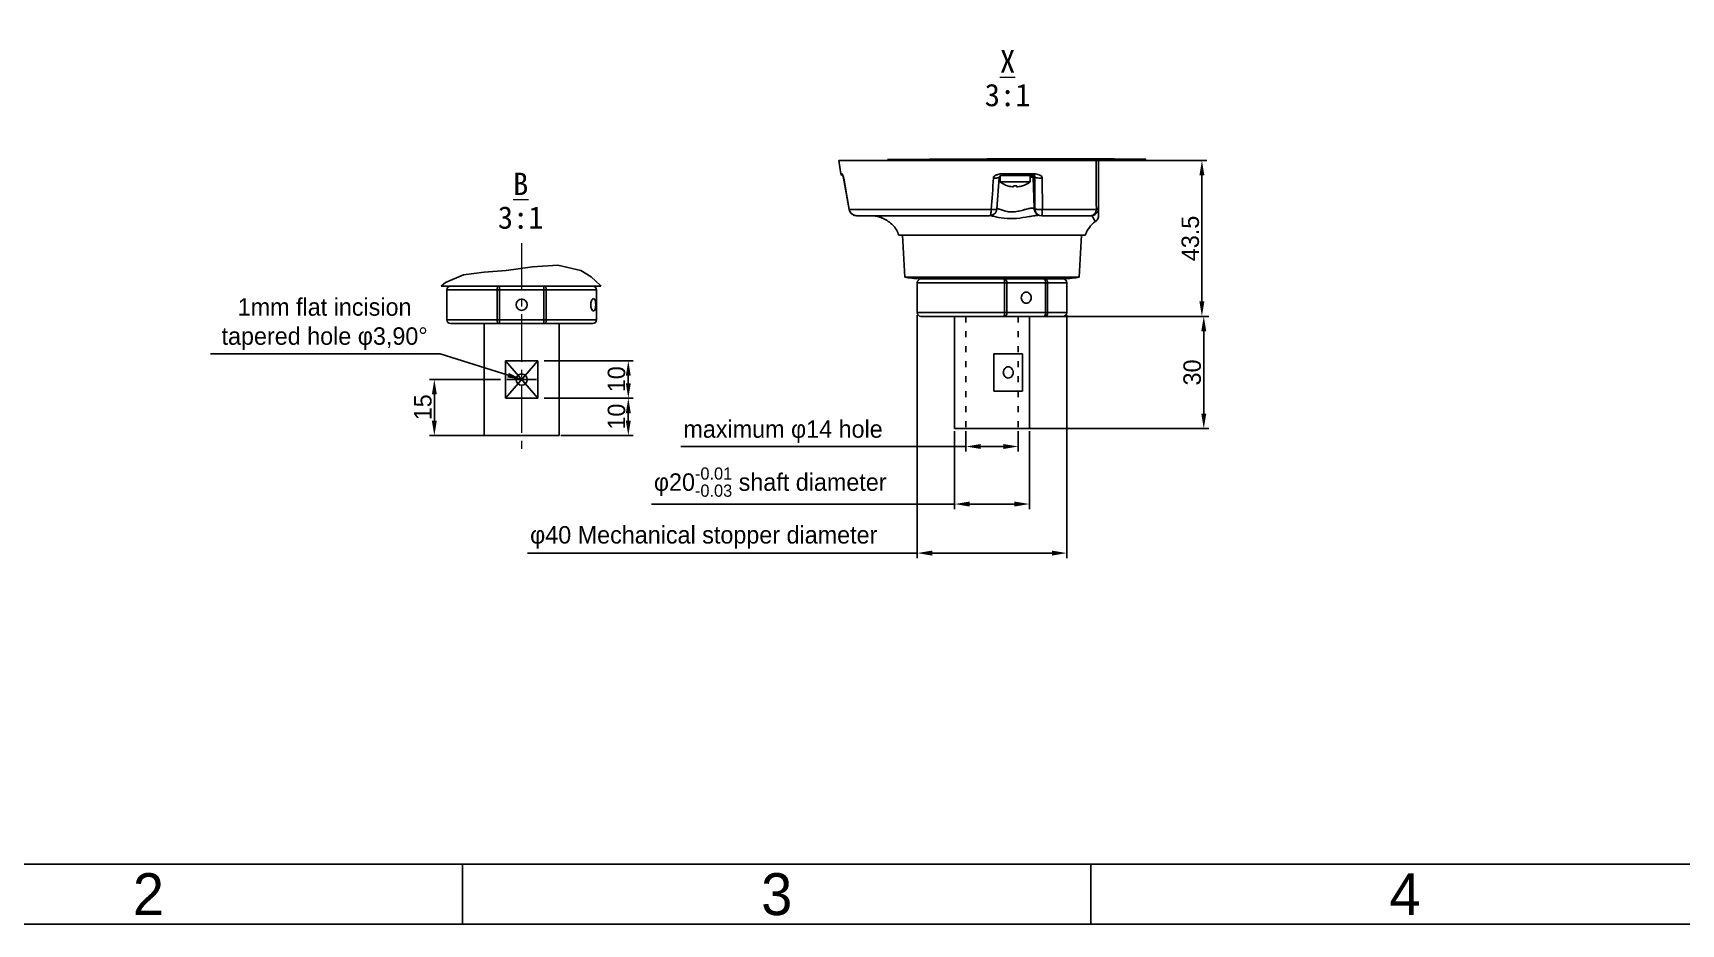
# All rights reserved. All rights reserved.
# Model space of a CAD drawing. Header units: millimetres. Extents: x 4086 to 8300, y 123 to 1549.
# Drawn here: x 6615 to 7276, y 124 to 481 of the extents above; entities that cross this region are included whole.
import ezdxf
from ezdxf import colors
from ezdxf.entities.mleader import LeaderData, LeaderLine
from ezdxf.enums import TextEntityAlignment as Align
from ezdxf.math import Vec2, Vec3

# ---------------------------------------------------------------- set-up
doc = ezdxf.new("R2010")
doc.units = ezdxf.units.MM
for name, pattern in [('ACAD_ISO03W100', [30, 12, -18]), ('CENTER', [0.6, 0.375, -0.075, 0.075, -0.075]), ('CENTER2', [28.575, 19.05, -3.175, 3.175, -3.175])]:
    doc.linetypes.add(name, pattern=pattern)
doc.layers.add('中心线层', color=7, linetype='CENTER2', lineweight=0)
doc.layers.add('标注层', color=7, linetype='Continuous', lineweight=0)
doc.layers.add('外形图', color=7, linetype='Continuous')
doc.styles.get("Standard").update_dxf_attribs({"font": 'simsun.ttc'})
doc.styles.add('思源黑', font='SourceHanSansCN-Normal.ttf')
doc.dimstyles.new('尺寸标注_1_4比例', dxfattribs={"dimtxt": 7, "dimasz": 6, "dimexe": 2, "dimexo": 1.5, "dimgap": 1, "dimtad": 1, "dimdec": 1, "dimlfac": 4, "dimdsep": 46, "dimtxsty": '思源黑', "dimcen": 0.09, "dimadec": 0, "dimazin": 0, "dimtp": 0.01, "dimtm": 0.01, "dimtfac": 1, "dimtdec": 1, "dimtofl": 0, "dimtmove": 0, "dimatfit": 3, "dimfxl": 1, "dimtolj": 1, "dimarcsym": 0})
doc.dimstyles.new('尺寸标注_细节_1_2比例', dxfattribs={"dimtxt": 7, "dimasz": 6, "dimexe": 2, "dimexo": 1.5, "dimgap": 1, "dimtad": 1, "dimlfac": 2, "dimdsep": 46, "dimtxsty": '思源黑', "dimcen": 0.09, "dimadec": 0, "dimazin": 0, "dimtp": 0.01, "dimtm": 0.01, "dimtfac": 1, "dimtofl": 0, "dimtmove": 0, "dimatfit": 3, "dimfxl": 1, "dimtolj": 1, "dimarcsym": 0})

# ---------------------------------------------------------------- blocks, each defined once
blk = doc.blocks.new('1')
at = {"color": 2}
for p, q in [((6787.66, 123.62), (6787.66, 147.62)), ((7039.66, 123.62), (7039.66, 147.62))]:
    blk.add_line(p, q, dxfattribs=at)
for points in [[(6283.66, 123.62), (6283.66, 1549.22), (8299.66, 1549.22), (8299.66, 123.62)], [(6403.66, 147.62), (6403.66, 1525.22), (8275.66, 1525.22), (8275.66, 147.62)]]:
    blk.add_lwpolyline(points, close=True, dxfattribs=at)
at = {"color": 2, "style": '思源黑'}
for s, p in [('2', (6661.66, 135.62)), ('3', (6913.66, 135.62)), ('4', (7165.66, 135.62))]:
    blk.add_text(s, height=16.8, dxfattribs=at).set_placement(p, align=Align.MIDDLE_CENTER)
at = {"color": 7, "style": '思源黑'}
for tag, height, p in [('编号', 19.2, (8134.84, 252.67)), ('比例', 8, (7939.66, 171.62))]:
    blk.add_attdef(tag, text='', height=height, dxfattribs=at).set_placement(p, align=Align.MIDDLE)
at = {"linetype": 'Continuous', "lineweight": 0, "ltscale": 0.3, "style": '思源黑'}
for tag, p in [('当前页', (8121.35, 207.93)), ('总页数', (8160.27, 207.93))]:
    blk.add_attdef(tag, text='', height=8, dxfattribs=at).set_placement(p, align=Align.MIDDLE)
blk = doc.blocks.new('*D1317')
at = {"layer": 'Defpoints', "color": 0}
for p in [(6818.89, 334.62), (6854.12, 334.62), (6825.5, 319.62)]:
    blk.add_point(p, dxfattribs=at)
at = {"layer": '标注层', "color": 0, "linetype": 'Continuous', "lineweight": -2}
for p, q in [((6820.39, 334.62), (6856.12, 334.62)), ((6854.12, 325.62), (6854.12, 328.62)), ((6827, 319.62), (6856.12, 319.62))]:
    blk.add_line(p, q, dxfattribs=at)
at = {"layer": '标注层', "color": 0}
for points in [[(6855.12, 328.62), (6853.12, 328.62), (6854.12, 334.62)], [(6853.12, 325.62), (6855.12, 325.62), (6854.12, 319.62)]]:
    blk.add_solid(points, dxfattribs=at)
at = {"layer": '标注层', "color": 0, "insert": (6845.86, 327.24), "char_height": 7, "attachment_point": 2, "rotation": 90, "style": '思源黑'}
blk.add_mtext('\\A1;\\A1;10', dxfattribs=at)
blk = doc.blocks.new('*D1318')
at = {"layer": 'Defpoints', "color": 0}
for p in [(6818.89, 349.62), (6854.12, 349.62), (6818.89, 334.62)]:
    blk.add_point(p, dxfattribs=at)
at = {"layer": '标注层', "color": 0, "linetype": 'Continuous', "lineweight": -2}
for p, q in [((6820.39, 349.62), (6856.12, 349.62)), ((6854.12, 340.62), (6854.12, 343.62)), ((6820.39, 334.62), (6856.12, 334.62))]:
    blk.add_line(p, q, dxfattribs=at)
at = {"layer": '标注层', "color": 0}
for points in [[(6855.12, 343.62), (6853.12, 343.62), (6854.12, 349.62)], [(6853.12, 340.62), (6855.12, 340.62), (6854.12, 334.62)]]:
    blk.add_solid(points, dxfattribs=at)
at = {"layer": '标注层', "color": 0, "insert": (6845.86, 342.24), "char_height": 7, "attachment_point": 2, "rotation": 90, "style": '思源黑'}
blk.add_mtext('\\A1;\\A1;10', dxfattribs=at)
blk = doc.blocks.new('*D1319')
at = {"layer": 'Defpoints', "color": 0}
for p in [(6804.35, 342.12), (6776.33, 319.62), (6799.85, 319.62)]:
    blk.add_point(p, dxfattribs=at)
at = {"layer": '标注层', "color": 0, "linetype": 'Continuous', "lineweight": -2}
for p, q in [((6802.85, 342.12), (6774.33, 342.12)), ((6776.33, 336.12), (6776.33, 325.62)), ((6798.35, 319.62), (6774.33, 319.62))]:
    blk.add_line(p, q, dxfattribs=at)
at = {"layer": '标注层', "color": 0}
for points in [[(6777.33, 336.12), (6775.33, 336.12), (6776.33, 342.12)], [(6775.33, 325.62), (6777.33, 325.62), (6776.33, 319.62)]]:
    blk.add_solid(points, dxfattribs=at)
at = {"layer": '标注层', "color": 0, "insert": (6768.2, 330.98), "char_height": 7, "attachment_point": 2, "rotation": 90, "style": '思源黑'}
blk.add_mtext('\\A1;\\A1;15', dxfattribs=at)
blk = doc.blocks.new('*D1320')
at = {"layer": 'Defpoints', "color": 0}
for p in [(7042.72, 430.01), (7084.19, 430.01), (7010.51, 367.46)]:
    blk.add_point(p, dxfattribs=at)
at = {"layer": '标注层', "color": 0, "lineweight": -2}
for p, q in [((7044.22, 430.01), (7086.19, 430.01)), ((7084.19, 373.46), (7084.19, 424.01)), ((7012.01, 367.46), (7086.19, 367.46))]:
    blk.add_line(p, q, dxfattribs=at)
at = {"layer": '标注层', "color": 0}
for points in [[(7085.19, 424.01), (7083.19, 424.01), (7084.19, 430.01)], [(7083.19, 373.46), (7085.19, 373.46), (7084.19, 367.46)]]:
    blk.add_solid(points, dxfattribs=at)
at = {"layer": '标注层', "color": 0, "insert": (7079.56, 398.74), "char_height": 7, "attachment_point": 5, "rotation": 90, "style": '思源黑'}
blk.add_mtext('\\A1;43.5', dxfattribs=at)
blk = doc.blocks.new('*D1321')
at = {"layer": 'Defpoints', "color": 0}
for p in [(7000.01, 367.46), (7084.94, 367.46), (7000.01, 322.46)]:
    blk.add_point(p, dxfattribs=at)
at = {"layer": '标注层', "color": 0, "lineweight": -2}
for p, q in [((7001.51, 367.46), (7086.94, 367.46)), ((7084.94, 328.46), (7084.94, 361.46)), ((7001.51, 322.46), (7086.94, 322.46))]:
    blk.add_line(p, q, dxfattribs=at)
at = {"layer": '标注层', "color": 0}
for points in [[(7085.94, 361.46), (7083.94, 361.46), (7084.94, 367.46)], [(7083.94, 328.46), (7085.94, 328.46), (7084.94, 322.46)]]:
    blk.add_solid(points, dxfattribs=at)
at = {"layer": '标注层', "color": 0, "insert": (7080.31, 344.96), "char_height": 7, "attachment_point": 5, "rotation": 90, "style": '思源黑'}
blk.add_mtext('\\A1;30', dxfattribs=at)
blk = doc.blocks.new('*D1322')
at = {"layer": 'Defpoints', "color": 0}
for p in [(6970.01, 369.46), (7030.01, 369.46), (7030.01, 272.48)]:
    blk.add_point(p, dxfattribs=at)
at = {"layer": '标注层', "color": 0, "linetype": 'Continuous', "lineweight": -2}
for p, q in [((6970.01, 367.96), (6970.01, 270.48)), ((7030.01, 367.96), (7030.01, 270.48)), ((6970.01, 272.48), (6813.74, 272.48)), ((6976.01, 272.48), (7024.01, 272.48))]:
    blk.add_line(p, q, dxfattribs=at)
at = {"layer": '标注层', "color": 0}
for points in [[(6976.01, 273.48), (6976.01, 271.48), (6970.01, 272.48)], [(7024.01, 271.48), (7024.01, 273.48), (7030.01, 272.48)]]:
    blk.add_solid(points, dxfattribs=at)
at = {"layer": '标注层', "color": 0, "insert": (6814.74, 283.31), "char_height": 7, "attachment_point": 1, "style": '思源黑'}
blk.add_mtext('\\A1;φ40 {\\A1;Mechanical stopper diameter}', dxfattribs=at)
blk = doc.blocks.new('*D1323')
at = {"layer": 'Defpoints', "color": 0}
for p in [(6985.01, 322.96), (7015.01, 322.96), (7015.01, 292.16)]:
    blk.add_point(p, dxfattribs=at)
at = {"layer": '标注层', "color": 0, "linetype": 'Continuous', "lineweight": -2}
for p, q in [((6985.01, 321.46), (6985.01, 290.16)), ((7015.01, 321.46), (7015.01, 290.16)), ((6985.01, 292.16), (6863.38, 292.16)), ((6991.01, 292.16), (7009.01, 292.16))]:
    blk.add_line(p, q, dxfattribs=at)
at = {"layer": '标注层', "color": 0}
for points in [[(6991.01, 293.16), (6991.01, 291.16), (6985.01, 292.16)], [(7009.01, 291.16), (7009.01, 293.16), (7015.01, 292.16)]]:
    blk.add_solid(points, dxfattribs=at)
at = {"layer": '标注层', "color": 0, "insert": (6864.38, 306.85), "char_height": 7, "attachment_point": 1, "style": '思源黑'}
blk.add_mtext('\\A1;\\A1;φ20{\\H0.7x;\\S-0.01^ -0.03;} shaft diameter', dxfattribs=at)
blk = doc.blocks.new('*D1324')
at = {"layer": 'Defpoints', "color": 0}
for p in [(6989.51, 322.96), (7010.51, 322.96), (7010.51, 315.25)]:
    blk.add_point(p, dxfattribs=at)
at = {"layer": '标注层', "color": 0, "linetype": 'Continuous', "lineweight": -2}
for p, q in [((6989.51, 321.46), (6989.51, 313.25)), ((7010.51, 321.46), (7010.51, 313.25)), ((6989.51, 315.25), (6875.22, 315.25)), ((6995.51, 315.25), (7004.51, 315.25))]:
    blk.add_line(p, q, dxfattribs=at)
at = {"layer": '标注层', "color": 0}
for points in [[(6995.51, 316.25), (6995.51, 314.25), (6989.51, 315.25)], [(7004.51, 314.25), (7004.51, 316.25), (7010.51, 315.25)]]:
    blk.add_solid(points, dxfattribs=at)
at = {"layer": '标注层', "color": 0, "insert": (6876.22, 325.76), "char_height": 7, "attachment_point": 1, "style": '思源黑'}
blk.add_mtext('\\A1;{\\A1;maximum }φ14 {\\A1;\\C256;hole}', dxfattribs=at)

msp = doc.modelspace()

# ---------------------------------------------------------------- linework, layer by layer
at = {"layer": '中心线层', "color": 7, "linetype": 'CENTER2'}
msp.add_line((6811.3497, 396.8755), (6811.3497, 312.116), dxfattribs=at)
at = {"layer": '外形图', "color": 7, "linetype": 'Continuous'}
for p, q in [((7060.9071, 430.014), (6938.5122, 430.014)), ((6938.5122, 430.014), (6939.4187, 424.6392)), ((7041.0573, 430.6521), (7041.7598, 430.6499)), ((7041.7598, 430.6499), (7042.7354, 430.6466)), ((7042.724, 430.014), (7042.7233, 410.8532)), ((7042.7354, 430.6466), (7042.7757, 430.6465)), ((7050.39, 430.6116), (7050.8444, 430.6093)), ((7055.3999, 430.5894), (7055.8042, 430.5884)), ((7059.1785, 430.5898), (7061.6402, 430.6066)), ((6939.7841, 424.6392), (6939.4187, 424.6392)), ((6940.161, 424.014), (6940.1582, 424.014)), ((6940.2212, 423.8976), (6940.3426, 423.5891)), ((6940.339, 423.5912), (6940.4456, 423.1936)), ((6940.4456, 423.1936), (6940.4883, 422.9769)), ((7001.9863, 410.5814), (7002.8106, 423.2224)), ((7002.8242, 423.2902), (7003.2673, 423.2902)), ((7003.2673, 421.4288), (7003.2673, 423.7792)), ((7003.702, 423.9905), (7003.9009, 424.014)), ((7016.807, 424.014), (7003.8982, 424.014)), ((7017.0145, 424.6392), (7003.9462, 424.6392)), ((7015.2673, 421.4288), (7015.2673, 424.014)), ((7017.165, 423.2902), (7015.2673, 423.2902)), ((7016.4599, 423.2902), (7016.8888, 410.8183)), ((7017.2102, 410.6494), (7017.165, 423.2902)), ((6940.5182, 422.9944), (6940.491, 422.9768)), ((6942.7337, 410.3284), (6940.491, 422.9768)), ((7015.2673, 421.4288), (7003.2673, 421.4288)), ((7006.2562, 419.8641), (7006.2447, 419.8444)), ((7008.6078, 419.8641), (7008.6075, 419.4499)), ((7009.9275, 419.4499), (7009.9278, 419.8641)), ((7012.29, 419.8444), (7012.2787, 419.8641)), ((7020.1191, 422.9944), (7020.1942, 410.3472)), ((6942.7305, 410.3284), (6942.9932, 409.5374)), ((6942.7662, 410.3472), (6942.7337, 410.3285)), ((6999.7301, 410.3471), (6942.7662, 410.3471)), ((7001.9862, 410.5804), (7001.9863, 410.5814)), ((7041.8503, 410.3471), (7020.1942, 410.3471)), ((7042.7216, 410.8297), (7042.7172, 407.9454)), ((6942.9932, 409.5374), (6943.6639, 408.6629)), ((6943.672, 408.6523), (6944.6889, 408.0473)), ((6998.9411, 407.846), (6945.8265, 407.846)), ((6945.8313, 407.846), (6945.9734, 407.8493)), ((6953.3368, 407.7147), (6954.3423, 407.5044)), ((6954.3423, 407.5044), (6955.2055, 407.2255)), ((6955.2055, 407.2255), (6955.7021, 407.0215)), ((6955.7021, 407.0215), (6955.9793, 406.891)), ((6955.9793, 406.891), (6956.132, 406.8136)), ((6956.131, 406.8141), (6956.1319, 406.8136)), ((6956.132, 406.8136), (6956.3848, 406.6927)), ((7018.5754, 408.2086), (7019.0467, 407.9929)), ((7018.5754, 408.2086), (7018.5786, 408.2067)), ((7019.0467, 407.9929), (7019.9242, 407.8462)), ((7039.7233, 407.846), (7019.9215, 407.846)), ((7041.9724, 405.967), (7042.1659, 406.2123)), ((7042.7172, 407.9283), (7042.7173, 407.9401)), ((7042.7174, 407.9515), (7042.7176, 408.0162)), ((7037.3956, 400.014), (6962.6328, 400.014)), ((6965.0153, 383.171), (6964.1326, 400.014)), ((7035.009, 383.171), (7035.8917, 400.014)), ((6780.743, 381.0374), (6788.0773, 384.0882)), ((6788.0773, 384.0882), (6796.3551, 385.2476)), ((6796.3551, 385.2476), (6805.1092, 385.9106)), ((6805.1092, 385.9106), (6815.6849, 387.2876)), ((6815.6849, 387.2876), (6825.816, 387.958)), ((6825.816, 387.958), (6835.0447, 385.9106)), ((6835.0447, 385.9106), (6839.1928, 383.3197)), ((6779.0263, 379.616), (6780.743, 381.0374)), ((6843.1177, 379.616), (6779.0263, 379.616)), ((6781.3497, 366.116), (6781.3497, 378.116)), ((6781.3497, 378.116), (6841.3497, 378.116)), ((6801.4896, 378.116), (6801.4896, 366.116)), ((6802.4756, 364.616), (6802.4756, 379.616)), ((6820.2238, 379.616), (6820.2238, 364.616)), ((6821.2099, 366.116), (6821.2099, 378.116)), ((6839.1928, 383.3197), (6842.9288, 379.8502)), ((6841.3497, 366.116), (6841.3497, 378.116)), ((6842.9288, 379.8502), (6843.1177, 379.616)), ((7035.009, 383.171), (6965.0153, 383.171)), ((6968.7962, 382.6802), (7031.2281, 382.6802)), ((6970.0122, 380.964), (7030.0122, 380.964)), ((6970.0122, 368.964), (6970.0122, 380.964)), ((6971.5131, 382.464), (7028.511, 382.464)), ((6985.0122, 382.6802), (6985.0122, 382.464)), ((7005.0069, 380.964), (7005.0069, 368.964)), ((7005.9514, 368.964), (7005.9514, 380.964)), ((7015.0122, 382.6802), (7015.0122, 382.464)), ((7021.5085, 380.964), (7021.5085, 368.964)), ((7022.2925, 368.964), (7022.2925, 380.964)), ((7030.0122, 368.964), (7030.0122, 380.964)), ((6841.3497, 366.116), (6781.3497, 366.116)), ((6839.8497, 364.616), (6782.8504, 364.616)), ((6796.3497, 364.616), (6796.3497, 319.616)), ((6826.3497, 364.616), (6826.3497, 319.616)), ((7030.0122, 368.964), (6970.0122, 368.964)), ((7028.511, 367.464), (6971.5132, 367.464)), ((6985.0122, 367.464), (6985.0122, 322.464)), ((7015.0122, 367.464), (7015.0122, 322.464)), ((7012.2412, 352.464), (7000.7789, 352.464)), ((7000.7789, 337.464), (7000.7789, 352.464)), ((7012.2412, 352.464), (7012.2412, 337.464)), ((6804.8114, 349.616), (6817.8881, 334.616)), ((6817.8881, 349.616), (6804.8114, 334.616)), ((6804.8114, 334.616), (6804.8114, 349.616)), ((6817.8881, 349.616), (6804.8114, 349.616)), ((6817.8881, 349.616), (6817.8881, 334.616)), ((7000.7789, 337.464), (7012.2412, 337.464)), ((6804.8114, 334.616), (6817.8881, 334.616)), ((6826.3493, 319.616), (6796.3502, 319.616)), ((7015.0109, 322.464), (6985.0134, 322.464))]:
    msp.add_line(p, q, dxfattribs=at)
at = {"layer": '外形图', "color": 7, "linetype": 'ACAD_ISO03W100', "ltscale": 0.2}
for p, q in [((6989.5122, 367.464), (6989.5122, 322.464)), ((7010.5122, 367.464), (7010.5122, 322.464))]:
    msp.add_line(p, q, dxfattribs=at)
at = {"layer": '外形图', "color": 7, "linetype": 'CENTER'}
for q in [(6805.3496, 342.116), (6817.3499, 342.116)]:
    msp.add_line((6811.3497, 342.116), q, dxfattribs=at)
at = {"layer": '外形图', "color": 7, "linetype": 'Continuous'}
for points in [[(6940.06, 424.1941), (6940.0566, 424.1981), (6940.1057, 424.1208), (6940.2212, 423.8976)], [(7002.8107, 423.2223), (7002.8183, 423.2738), (7002.8462, 423.3513), (7002.8928, 423.4281), (7002.9628, 423.5135), (7003.0636, 423.6157), (7003.2137, 423.7445), (7003.4456, 423.8943), (7003.702, 423.9905)], [(6998.9387, 407.8462), (6999.8326, 407.9706), (7000.7594, 408.4116), (7001.4235, 409.0558), (7001.8175, 409.7828), (7001.9846, 410.5541)], [(6942.989, 409.5525), (6943.6626, 408.6636), (6944.6854, 408.0479), (6945.8307, 407.8462)], [(6952.512, 407.846), (6952.9473, 407.8033), (6954.6391, 407.4187)], [(6952.5666, 407.846), (6952.8234, 407.8221), (6952.8836, 407.8095)], [(6954.6391, 407.4187), (6955.798, 406.9783), (6956.131, 406.8141)], [(7041.4348, 405.4858), (7041.4957, 405.5294), (7041.7487, 405.7379), (7041.9724, 405.967)], [(7042.1659, 406.2123), (7042.3288, 406.4692), (7042.4613, 406.7331), (7042.5643, 407)], [(7042.5643, 407), (7042.6393, 407.2663), (7042.6881, 407.5291), (7042.7112, 407.7564), (7042.716, 407.8601), (7042.7168, 407.8956), (7042.7171, 407.9146)], [(6801.9826, 379.616), (6801.7967, 379.5053), (6801.6396, 379.1934), (6801.5294, 378.7067), (6801.4896, 378.116)], [(6820.7168, 379.616), (6820.9055, 379.5018), (6821.0655, 379.1767), (6821.1723, 378.69), (6821.2099, 378.116)], [(6840.2004, 374.591), (6839.9668, 374.5299), (6839.7294, 374.3468), (6839.5194, 374.0718), (6839.3456, 373.7342), (6839.2106, 373.3547), (6839.1156, 372.9517), (6839.0594, 372.5356), (6839.0409, 372.116)], [(6839.0409, 372.116), (6839.0593, 371.6966), (6839.1154, 371.2817), (6839.21, 370.8794), (6839.3444, 370.5005), (6839.5183, 370.1619), (6839.7275, 369.8873), (6839.9639, 369.7036), (6840.2004, 369.641)], [(6841.0472, 372.116), (6841.0411, 372.4591), (6841.021, 372.8155), (6840.9848, 373.1688), (6840.93, 373.509), (6840.853, 373.8266), (6840.75, 374.1095), (6840.6138, 374.3477), (6840.4357, 374.52), (6840.2004, 374.591)], [(6840.2004, 369.641), (6840.4334, 369.7106), (6840.6127, 369.8829), (6840.7493, 370.1208), (6840.8523, 370.4031), (6840.9295, 370.7208), (6840.9846, 371.0616), (6841.0209, 371.4155), (6841.0411, 371.7729), (6841.0472, 372.116)], [(6801.4896, 366.116), (6801.526, 365.5505), (6801.6285, 365.0723), (6801.7884, 364.7372), (6801.9826, 364.616)], [(6820.7168, 364.616), (6820.9055, 364.7302), (6821.0655, 365.0554), (6821.1723, 365.542), (6821.2099, 366.116)]]:
    msp.add_lwpolyline(points, dxfattribs=at)
for centre in [(6811.3497, 372.116), (6811.3497, 342.116)]:
    msp.add_circle(centre, 2.25, dxfattribs=at)
for centre, radius, start, end in [((7057.2287, 1046.7891), 616.2024, 269.8675459, 270.1812901), ((7060.9071, 430.764), 0.75, 269.9995223, 347.8813686), ((6940.1582, 424.764), 0.75, 189.5737804, 270), ((6935.3861, 422.1315), 5.2035, 12.2487751, 14.9553014), ((6934.3571, 421.9056), 6.2569, 10.0224139, 12.2719767), ((7009.2674, 429.114), 9.7276, 251.9676478, 263.4478279), ((7009.2678, 430.8549), 11.0105, 266.5636584, 273.4363702), ((7009.2672, 429.114), 9.7276, 276.5521721, 288.0323522), ((7009.2673, 429.114), 9.75, 288.0602079, 307.9798721), ((7019.4013, 422.642), 12.3204, 267.9833655, 273.6900139), ((7039.7233, 410.846), 3, 270.0000172, 359.9789716), ((6945.6406, 410.8302), 2.9124, 210.7412431, 214.869959), ((6945.771, 410.9479), 3.0892, 230.9496763, 238.5570506), ((6945.8107, 411.0159), 3.1679, 238.5859688, 252.1906106), ((6950.5078, 392.4042), 15.5922, 79.5568692, 82.6885306), ((6951.5484, 397.2241), 10.6582, 71.7955284, 74.7278247), ((6951.8111, 398.0256), 9.8147, 70.2545285, 71.7907096), ((7018.9915, 399.7999), 8.2371, 91.6965438, 92.314691), ((7018.9526, 401.2401), 6.7964, 90.0480737, 91.7286187), ((7036.7329, 409.3944), 2.2249, 310.490635, 315.4137959), ((6782.8497, 378.116), 1.5, 90, 180), ((6839.8497, 378.116), 1.5, 0, 90), ((6971.5122, 380.964), 1.5, 90, 180), ((7028.5122, 380.964), 1.5, 0, 90), ((6782.8497, 366.116), 1.5, 180, 270), ((6839.8497, 366.116), 1.5, 270, 0), ((6971.5122, 368.964), 1.5, 180, 270), ((7028.5122, 368.964), 1.5, 270, 0)]:
    msp.add_arc(centre, radius, start, end, dxfattribs=at)
for points, knots in [([(6958.1505, 430.4499), (6964.5299, 430.4621), (6974.5424, 430.4739), (6988.3193, 430.5368), (7003.1336, 430.6649), (7020.757, 430.6754), (7034.6157, 430.6711), (7041.0573, 430.6521)], [0, 0, 0, 0, 0.23083974, 0.36230098, 0.49852291, 0.76691124, 1, 1, 1, 1]), ([(7042.7757, 430.6465), (7043.4617, 430.6441), (7045.9999, 430.6342), (7048.538, 430.6212), (7050.39, 430.6116)], [0, 0, 0, 0, 0.2703042, 1, 1, 1, 1]), ([(7050.8444, 430.6093), (7051.0704, 430.6081), (7051.934, 430.6037), (7052.7975, 430.5994), (7053.4351, 430.5966)], [0, 0, 0, 0, 0.26170032, 1, 1, 1, 1]), ([(7053.4351, 430.5966), (7053.6067, 430.5959), (7054.2616, 430.593), (7054.9166, 430.5907), (7055.3999, 430.5894)], [0, 0, 0, 0, 0.26201663, 1, 1, 1, 1]), ([(6939.7841, 424.6392), (6939.8268, 424.6392), (6939.9401, 424.5517), (6940.0638, 424.336), (6940.2582, 423.9729), (6940.3621, 423.6651), (6940.4133, 423.4744)], [0, 0, 0, 0, 0.0945351, 0.28309931, 0.56240723, 1, 1, 1, 1]), ([(7000.5866, 422.9945), (7000.5996, 423.1873), (7000.7475, 423.5756), (7001.2169, 423.9501), (7001.7496, 424.2063), (7002.1217, 424.3408), (7002.3104, 424.3992)], [0, 0, 0, 0, 0.24654192, 0.49637834, 0.74798247, 1, 1, 1, 1]), ([(7000.5866, 422.9945), (7000.8502, 422.9782), (7001.3571, 422.9594), (7002.0685, 422.9885), (7002.5057, 423.0432), (7002.8043, 423.1491), (7002.8105, 423.2211)], [0, 0, 0, 0, 0.34837679, 0.67693414, 0.90470826, 1, 1, 1, 1]), ([(7003.8982, 424.014), (7003.9127, 424.014), (7003.9137, 424.0988), (7003.9362, 424.1973), (7003.94, 424.4075), (7003.9453, 424.556), (7003.9462, 424.6392)], [0, 0, 0, 0, 0.0691815, 0.27111979, 0.60309007, 1, 1, 1, 1]), ([(7017.0145, 424.6392), (7017.0072, 424.4846), (7016.9907, 424.2932), (7016.878, 424.014), (7016.807, 424.014)], [0, 0, 0, 0, 0.6856398, 1, 1, 1, 1]), ([(7017.165, 423.2902), (7017.1717, 423.3664), (7017.1995, 423.4985), (7017.2634, 423.7012), (7017.1465, 423.9565), (7016.9303, 424.014), (7016.807, 424.014)], [0, 0, 0, 0, 0.23211755, 0.41107433, 0.62628506, 1, 1, 1, 1]), ([(7017.0145, 424.6392), (7017.3346, 424.6392), (7017.9745, 424.5938), (7018.7377, 424.3557), (7019.3125, 424.0962), (7019.7159, 423.847), (7020.0408, 423.4819), (7020.118, 423.156), (7020.119, 422.9945)], [0, 0, 0, 0, 0.25217558, 0.50126339, 0.62512743, 0.74867302, 0.87274387, 1, 1, 1, 1]), ([(7020.119, 422.9945), (7019.816, 422.9747), (7019.1915, 422.96), (7018.3103, 422.9974), (7017.6376, 423.1024), (7017.2536, 423.2028), (7017.1647, 423.2904)], [0, 0, 0, 0, 0.3039169, 0.62637219, 0.87511196, 1, 1, 1, 1]), ([(7008.6075, 419.4499), (7008.6075, 419.4435), (7008.5801, 419.4336), (7008.5622, 419.4323), (7008.5471, 419.431)], [0, 0, 0, 0, 0.29728359, 1, 1, 1, 1]), ([(7010.0565, 419.4285), (7010.0246, 419.4286), (7009.9921, 419.431), (7009.9275, 419.4376), (7009.9275, 419.4499)], [0, 0, 0, 0, 0.72161562, 1, 1, 1, 1]), ([(7010.3774, 419.4499), (7010.3481, 419.4465), (7010.2415, 419.4356), (7010.1343, 419.4284), (7010.0565, 419.4285)], [0, 0, 0, 0, 0.27504418, 1, 1, 1, 1]), ([(6999.73, 410.3471), (6999.7135, 409.739), (6999.6312, 408.9226), (6999.3151, 408.0779), (6999.0527, 407.8476), (6998.9409, 407.8462)], [0, 0, 0, 0, 0.66766569, 0.87731557, 1, 1, 1, 1]), ([(7000.4862, 410.3186), (7000.6868, 410.3215), (7001.0441, 410.3334), (7001.5199, 410.3823), (7001.8113, 410.4347), (7001.9819, 410.5291), (7001.9861, 410.5804)], [0, 0, 0, 0, 0.38690837, 0.69542518, 0.90076439, 1, 1, 1, 1]), ([(7001.9863, 410.8255), (7002.0139, 410.8164), (7002.1379, 410.7743), (7002.2609, 410.7293), (7002.3563, 410.6938)], [0, 0, 0, 0, 0.22222943, 1, 1, 1, 1]), ([(7002.3563, 410.6938), (7002.4051, 410.6757), (7002.6211, 410.5948), (7002.8366, 410.5126), (7003.0036, 410.4495)], [0, 0, 0, 0, 0.22561962, 1, 1, 1, 1]), ([(7003.0036, 410.4495), (7003.5212, 410.2542), (7004.662, 409.8309), (7006.5556, 409.3763), (7008.706, 409.3037), (7010.8735, 409.6948), (7012.8899, 410.2624), (7014.6255, 410.7308), (7015.846, 410.9466), (7016.5506, 410.9272), (7016.8017, 410.8685), (7016.8888, 410.8183)], [0, 0, 0, 0, 0.11674694, 0.25668612, 0.40912429, 0.5669656, 0.71951394, 0.85110164, 0.94702225, 0.97879496, 1, 1, 1, 1]), ([(7016.8888, 410.8183), (7016.9001, 410.2925), (7017.2152, 409.1994), (7018.0756, 408.4382), (7018.576, 408.2033)], [0, 0, 0, 0, 0.48757988, 1, 1, 1, 1]), ([(7017.2102, 410.6496), (7017.2673, 410.5931), (7017.4757, 410.5134), (7017.8539, 410.4277), (7018.3733, 410.3636), (7018.7592, 410.3378), (7018.9678, 410.3292)], [0, 0, 0, 0, 0.13360763, 0.35551297, 0.65262829, 1, 1, 1, 1]), ([(7017.2106, 410.6228), (7017.2249, 410.1321), (7017.4678, 409.1621), (7018.1733, 408.4412), (7018.5754, 408.208)], [0, 0, 0, 0, 0.51362006, 1, 1, 1, 1]), ([(7020.1942, 410.3471), (7020.1833, 410.0121), (7020.1501, 409.4095), (7020.0968, 408.7041), (7020.0475, 408.2682), (7020.0106, 408.0441), (7019.9783, 407.9224), (7019.9417, 407.8466), (7019.9218, 407.8462)], [0, 0, 0, 0, 0.39705311, 0.71614696, 0.83446883, 0.92167858, 0.97633145, 1, 1, 1, 1]), ([(7041.8505, 410.3471), (7041.8097, 410.0102), (7041.6505, 409.3686), (7041.1787, 408.5497), (7040.5181, 407.9865), (7039.9781, 407.8465), (7039.7233, 407.8462)], [0, 0, 0, 0, 0.28615969, 0.54990869, 0.78513052, 1, 1, 1, 1]), ([(7042.3238, 410.4934), (7042.2895, 410.4793), (7042.1348, 410.421), (7041.9752, 410.3766), (7041.8505, 410.3471)], [0, 0, 0, 0, 0.22481291, 1, 1, 1, 1]), ([(7042.7233, 410.846), (7042.7233, 410.8148), (7042.6614, 410.6325), (7042.4649, 410.5511), (7042.3238, 410.4934)], [0, 0, 0, 0, 0.17000878, 1, 1, 1, 1]), ([(6954.3558, 407.5058), (6954.2777, 407.5272), (6953.9398, 407.6159), (6953.598, 407.6894), (6953.3341, 407.7381)], [0, 0, 0, 0, 0.23168722, 1, 1, 1, 1]), ([(6956.0278, 406.8815), (6955.9703, 406.9098), (6955.6762, 407.0511), (6955.3736, 407.1746), (6955.1269, 407.2632)], [0, 0, 0, 0, 0.19660295, 1, 1, 1, 1]), ([(6956.3848, 406.6927), (6956.3884, 406.6912), (6956.3065, 406.7492), (6956.252, 406.7592), (6956.1048, 406.8437), (6956.0278, 406.8815)], [0, 0, 0, 0, 0.02881935, 0.36311102, 1, 1, 1, 1]), ([(6962.6326, 400.014), (6962.1092, 401.5174), (6960.5054, 404.3349), (6957.7953, 406.0977), (6956.3848, 406.6927)], [0, 0, 0, 0, 0.50976965, 1, 1, 1, 1]), ([(7000.5463, 407.6224), (7000.4259, 407.6503), (7000.0096, 407.7473), (6999.5938, 407.8459), (6999.2971, 407.9114)], [0, 0, 0, 0, 0.28929282, 1, 1, 1, 1]), ([(7018.6588, 408.0302), (7018.1142, 408.0083), (7016.8508, 407.8567), (7013.9295, 407.3471), (7009.8612, 406.6357), (7005.0019, 406.6764), (7001.9322, 407.3009), (7000.5463, 407.6224)], [0, 0, 0, 0, 0.08949044, 0.2084786, 0.48716282, 0.76640661, 1, 1, 1, 1]), ([(7037.3917, 400.014), (7037.7817, 401.1342), (7038.8352, 403.2235), (7040.5239, 404.8496), (7041.4349, 405.4858)], [0, 0, 0, 0, 0.51634054, 1, 1, 1, 1]), ([(7041.4349, 405.4858), (7041.4257, 405.5158), (7041.3688, 405.6167), (7041.272, 405.8337), (7041.1063, 406.1502), (7040.8292, 406.6675), (7040.4714, 407.27), (7040.1541, 407.7309), (7039.9798, 407.8952)], [0, 0, 0, 0, 0.03328893, 0.12198845, 0.25318011, 0.41251917, 0.74544039, 1, 1, 1, 1]), ([(7042.1366, 406.1717), (7042.0861, 406.103), (7041.8806, 405.8473), (7041.6338, 405.6247), (7041.4349, 405.4858)], [0, 0, 0, 0, 0.26001306, 1, 1, 1, 1]), ([(6968.7962, 382.6802), (6968.4739, 382.7133), (6967.2103, 382.8504), (6965.9502, 383.0202), (6965.0153, 383.171)], [0, 0, 0, 0, 0.25493875, 1, 1, 1, 1]), ([(7004.7571, 382.464), (7004.8053, 382.464), (7004.8882, 382.2776), (7004.9127, 382.1472), (7004.931, 382.041)], [0, 0, 0, 0, 0.30873439, 1, 1, 1, 1]), ([(7004.931, 382.041), (7004.944, 381.9651), (7004.9923, 381.608), (7005.0069, 381.247), (7005.0069, 380.964)], [0, 0, 0, 0, 0.21405051, 1, 1, 1, 1]), ([(7005.9514, 380.964), (7005.9514, 381.1562), (7005.9138, 381.5248), (7005.7659, 382.0695), (7005.454, 382.464), (7005.2294, 382.464)], [0, 0, 0, 0, 0.32733653, 0.61746968, 1, 1, 1, 1]), ([(7013.7299, 372.714), (7013.4719, 372.714), (7012.9391, 372.8377), (7012.0572, 373.5251), (7011.5549, 374.9639), (7012.0571, 376.4027), (7012.939, 377.0903), (7013.4719, 377.214), (7013.7299, 377.214)], [0, 0, 0, 0, 0.11830566, 0.24127603, 0.49998278, 0.75869799, 0.88168714, 1, 1, 1, 1]), ([(7013.7299, 377.214), (7013.9879, 377.214), (7014.5208, 377.0903), (7015.4027, 376.4029), (7015.905, 374.9641), (7015.4028, 373.5252), (7014.5209, 372.8377), (7013.9879, 372.714), (7013.7299, 372.714)], [0, 0, 0, 0, 0.11830566, 0.24127603, 0.49998278, 0.75869799, 0.88168714, 1, 1, 1, 1]), ([(7020.7865, 382.464), (7020.8343, 382.464), (7021.0679, 382.4112), (7021.2171, 382.1906), (7021.297, 382.0246)], [0, 0, 0, 0, 0.20616388, 1, 1, 1, 1]), ([(7021.1785, 382.464), (7021.3256, 382.464), (7021.6387, 382.3751), (7022.0039, 382.0271), (7022.239, 381.5345), (7022.2925, 381.1574), (7022.2925, 380.964)], [0, 0, 0, 0, 0.21518256, 0.45221501, 0.71708859, 1, 1, 1, 1]), ([(7021.297, 382.0246), (7021.3323, 381.9513), (7021.4629, 381.6124), (7021.5085, 381.2448), (7021.5085, 380.964)], [0, 0, 0, 0, 0.22481406, 1, 1, 1, 1]), ([(7031.2281, 382.6802), (7031.5504, 382.7133), (7032.814, 382.8504), (7034.0741, 383.0202), (7035.009, 383.171)], [0, 0, 0, 0, 0.25493875, 1, 1, 1, 1]), ([(7004.8555, 367.5851), (7004.8485, 367.5672), (7004.8286, 367.5217), (7004.7909, 367.464), (7004.7571, 367.464)], [0, 0, 0, 0, 0.36260559, 1, 1, 1, 1]), ([(7005.0069, 368.964), (7005.0069, 368.6883), (7004.9823, 368.2275), (7004.9237, 367.7602), (7004.8555, 367.5851)], [0, 0, 0, 0, 0.59460587, 1, 1, 1, 1]), ([(7005.2294, 367.464), (7005.4538, 367.464), (7005.7657, 367.8581), (7005.9138, 368.403), (7005.9514, 368.7717), (7005.9514, 368.964)], [0, 0, 0, 0, 0.38225889, 0.67251111, 1, 1, 1, 1]), ([(7021.0628, 367.5782), (7021.0417, 367.5601), (7020.9615, 367.4995), (7020.8595, 367.464), (7020.7865, 367.464)], [0, 0, 0, 0, 0.27520003, 1, 1, 1, 1]), ([(7021.5085, 368.964), (7021.5085, 368.6832), (7021.447, 368.1922), (7021.2247, 367.7173), (7021.0628, 367.5782)], [0, 0, 0, 0, 0.56810375, 1, 1, 1, 1]), ([(7021.1785, 367.464), (7021.3256, 367.464), (7021.6387, 367.5529), (7022.0039, 367.9009), (7022.239, 368.3935), (7022.2925, 368.7706), (7022.2925, 368.964)], [0, 0, 0, 0, 0.21518256, 0.45221501, 0.71708859, 1, 1, 1, 1]), ([(7006.51, 342.714), (7006.2521, 342.714), (7005.7192, 342.8377), (7004.8373, 343.5251), (7004.335, 344.9639), (7004.8372, 346.4027), (7005.7191, 347.0903), (7006.252, 347.214), (7006.51, 347.214)], [0, 0, 0, 0, 0.11830566, 0.24127603, 0.49998278, 0.75869799, 0.88168714, 1, 1, 1, 1]), ([(7006.51, 347.214), (7006.768, 347.214), (7007.3009, 347.0903), (7008.1828, 346.4029), (7008.6851, 344.9641), (7008.1829, 343.5252), (7007.301, 342.8377), (7006.768, 342.714), (7006.51, 342.714)], [0, 0, 0, 0, 0.11830566, 0.24127603, 0.49998278, 0.75869799, 0.88168714, 1, 1, 1, 1])]:
    msp.add_open_spline(points, degree=3, knots=knots, dxfattribs=at)
for points in [[(7041.7307, 430.014), (7041.7684, 423.4583), (7041.808, 416.9027), (7041.8503, 410.3471)], [(6939.7841, 424.6392), (6939.821, 424.4197), (6939.9783, 424.2002), (6940.1763, 424.0985)], [(7002.3104, 424.3992), (7002.6417, 424.5019), (7002.984, 424.5771), (7003.3292, 424.6119)], [(7003.3292, 424.6119), (7003.534, 424.6325), (7003.7403, 424.6392), (7003.9462, 424.6392)], [(7016.0836, 423.9178), (7015.9751, 423.9795), (7015.8465, 424.014), (7015.7218, 424.014)], [(7016.4599, 423.2902), (7016.4515, 423.534), (7016.2957, 423.7973), (7016.0836, 423.9178)], [(6940.5182, 422.9944), (6941.2664, 418.7785), (6942.0158, 414.5627), (6942.7662, 410.3472)], [(6999.7301, 410.3478), (7000.016, 414.5633), (7000.3015, 418.7788), (7000.5866, 422.9944)], [(7003.2674, 421.4289), (7004.1537, 420.7373), (7005.1758, 420.1929), (7006.2447, 419.8443)], [(7008.3825, 419.431), (7008.3073, 419.4347), (7008.2322, 419.4413), (7008.1574, 419.4499)], [(7008.4781, 419.4285), (7008.4462, 419.4285), (7008.4144, 419.4295), (7008.3825, 419.431)], [(7008.5471, 419.431), (7008.5242, 419.4291), (7008.5011, 419.4286), (7008.4781, 419.4285)], [(6942.7662, 410.3471), (6942.8264, 409.9949), (6942.9548, 409.6486), (6943.1374, 409.3414)], [(7000.4862, 410.3186), (7000.234, 410.3217), (6999.9819, 410.3332), (6999.7301, 410.3478)], [(7016.8888, 410.8183), (7017.0005, 410.7717), (7017.1077, 410.7138), (7017.2102, 410.6494)], [(6943.2511, 409.1651), (6943.4115, 408.9348), (6943.6069, 408.7258), (6943.8248, 408.5489)], [(6944.8418, 407.9998), (6945.1581, 407.8983), (6945.4943, 407.8465), (6945.8265, 407.8462)], [(7042.5661, 407.0112), (7042.4687, 406.7123), (7042.3228, 406.4249), (7042.1366, 406.1717)], [(7042.7172, 407.9454), (7042.7172, 407.6299), (7042.6638, 407.3111), (7042.5661, 407.0112)]]:
    msp.add_open_spline(points, degree=3, dxfattribs=at)

# ---------------------------------------------------------------- block references
msp.add_blockref('1', (0, 0))

# ---------------------------------------------------------------- texts
at = {"layer": '标注层', "color": 7, "linetype": 'Continuous', "char_height": 9, "width": 11.233577, "attachment_point": 2, "line_spacing_factor": 0.9}
for s, insert in [('\\pxqc;{\\LX} \\P3:1', (7006.2563, 474.2915)), ('\\pxqc;{\\LB} \\P3:1', (6810.9649, 425.1304))]:
    msp.add_mtext(s, dxfattribs=dict(at, insert=insert))

# ---------------------------------------------------------------- dimensions: what is measured, and where the dimension line sits
at = {"layer": '标注层'}
for base, p1, p2, text, picture, middle in [((7084.1867, 430.014), (7010.5122, 367.464), (7042.724, 430.014), '43.5', '*D1320', (7079.556, 398.739)), ((7084.9403, 367.464), (7000.0122, 322.464), (7000.0121, 367.464), '30', '*D1321', (7080.3095, 344.964))]:
    dim = msp.add_linear_dim(base=base, p1=p1, p2=p2, angle=90, text=text, dimstyle='尺寸标注_1_4比例', dxfattribs=at)
    dim.commit()
    dim.dimension.update_dxf_attribs({"geometry": picture, "text_midpoint": middle})
at = {"layer": '标注层', "color": 7, "linetype": 'Continuous'}
for base, p1, p2, text, picture, middle in [((7030.0122, 272.4788), (6970.0122, 369.464), (7030.0122, 369.464), 'φ40 {\\A1;Mechanical stopper diameter}', '*D1322', (6888.8747, 272.4788)), ((7010.5122, 315.2452), (6989.5122, 322.964), (7010.5122, 322.964), '{\\A1;maximum }φ14 {\\A1;\\C256;hole}', '*D1324', (6918.5923, 315.2452)), ((7015.0122, 292.1561), (6985.0122, 322.964), (7015.0122, 322.964), '\\A1;φ20{\\H0.7x;\\S-0.01^ -0.03;} shaft diameter', '*D1323', (6913.6811, 292.1561))]:
    dim = msp.add_linear_dim(base=base, p1=p1, p2=p2, text=text, dimstyle='尺寸标注_1_4比例', override={"dimtxsty": '思源黑'}, dxfattribs=at)
    dim.commit()
    dim.dimension.update_dxf_attribs({"geometry": picture, "text_midpoint": middle, "dimtype": 160})
for base, p1, p2, angle, text, picture, middle in [((6854.1169, 349.616), (6818.8881, 334.616), (6818.8881, 349.616), 90, '\\A1;10', '*D1318', (6854.1169, 342.2387)), ((6776.3298, 319.616), (6804.3496, 342.116), (6799.8497, 319.616), 270, '\\A1;15', '*D1319', (6776.3298, 330.9792)), ((6854.1169, 334.616), (6825.4989, 319.616), (6818.8881, 334.616), 90, '\\A1;10', '*D1317', (6854.1169, 327.2387))]:
    dim = msp.add_linear_dim(base=base, p1=p1, p2=p2, angle=angle, text=text, dimstyle='尺寸标注_细节_1_2比例', override={"dimtxsty": '思源黑'}, dxfattribs=at)
    dim.commit()
    dim.dimension.update_dxf_attribs({"geometry": picture, "text_midpoint": middle, "dimtype": 160})

# ---------------------------------------------------------------- leaders
at = {"layer": '标注层'}
ml = msp.add_multileader_mtext('Standard', dxfattribs=at)
ml.set_content('\\pxqc;1mm {\\C256;flat incision\\P\\pq*;tapered hole }φ3,90%%D', style='思源黑')
ml.set_leader_properties()
ml.build(insert=Vec2(0, 0))
ml.multileader.update_dxf_attribs({"text_left_attachment_type": 5, "text_right_attachment_type": 5, "dogleg_length": 1, "arrow_head_size": 6})
ctx = ml.context
ctx.base_point, ctx.char_height, ctx.arrow_head_size, ctx.plane_origin = Vec3(6686.9416, 352.4991), 7, 6, Vec3(6811.5894, 342.0448)
ctx.left_attachment, ctx.right_attachment, ctx.text_align_type = 5, 5, 2
notes = []
notes.append((ctx, [(0, (1, 1, 0), (6778.6828, 352.4991), (-1, 0), 1, [(0, [(6811.5894, 342.0448)], 0, [])])]))
ctx.mtext.insert, ctx.mtext.alignment, ctx.mtext.flow_direction = Vec3(6732.3122, 374.7335), 2, 5
for ctx, leaders in notes:
    for number, flags, end, landing, length, lines in leaders:
        leader = LeaderData()
        leader.index, (leader.has_last_leader_line, leader.has_dogleg_vector, leader.attachment_direction) = number, flags
        leader.last_leader_point, leader.dogleg_vector, leader.dogleg_length = Vec3(end), Vec3(landing), length
        for number, points, colour, breaks in lines:
            line = LeaderLine()
            line.index, line.vertices, line.color, line.breaks = number, Vec3.list(points), colors.encode_raw_color(colour), breaks
            leader.lines.append(line)
        ctx.leaders.append(leader)

doc.saveas('drawing.dxf')
